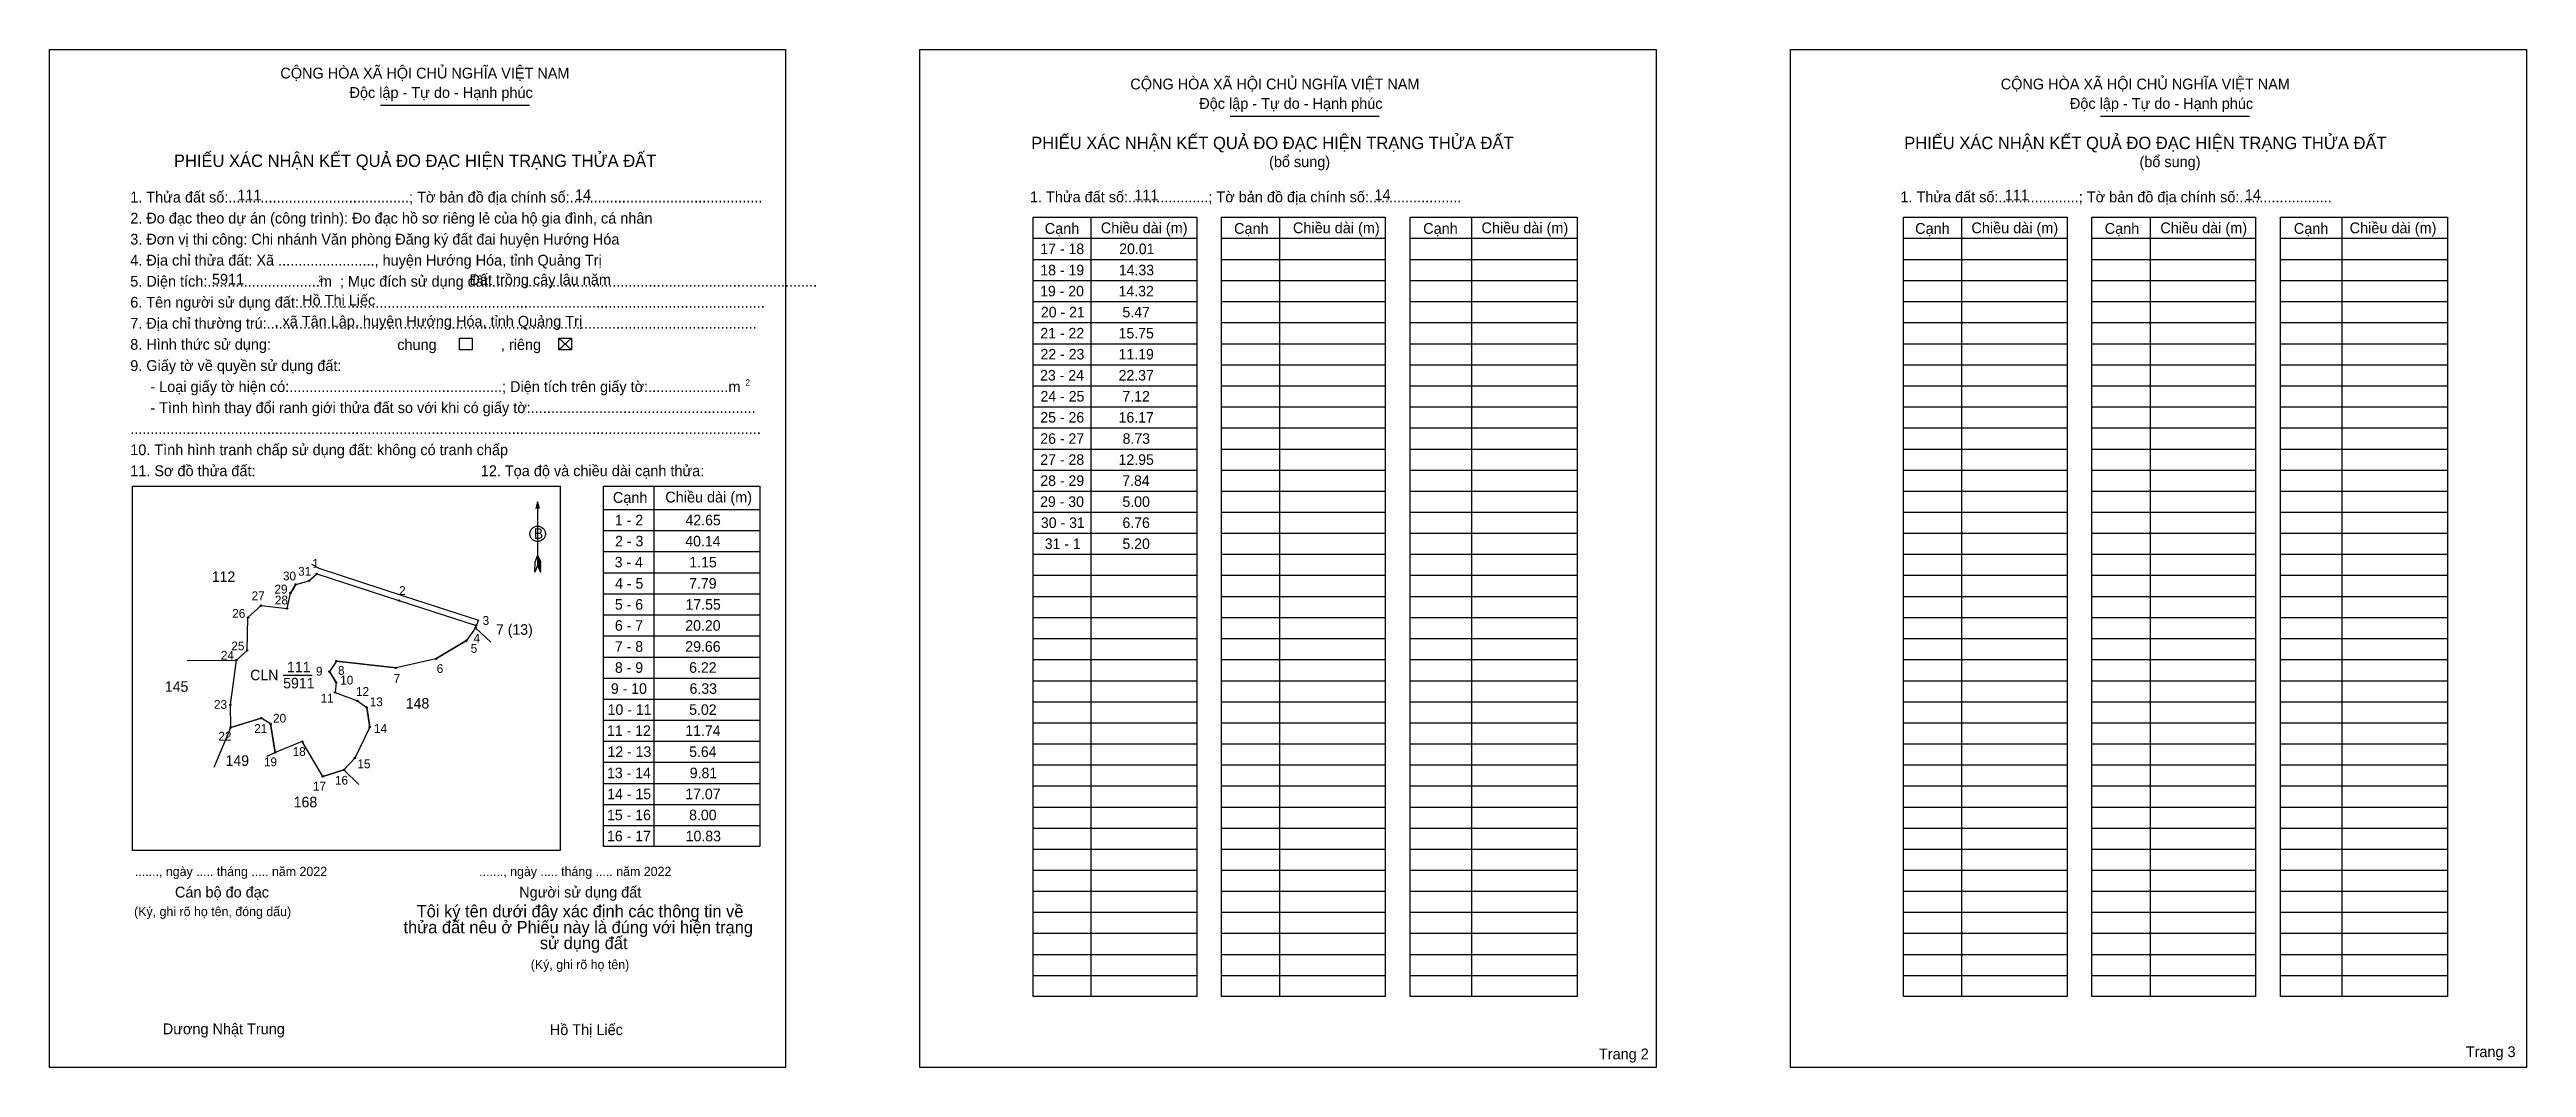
# Model space of a CAD drawing. Extents: x 548785 to 550010, y 1836622 to 1837126.
import ezdxf

# ---------------------------------------------------------------- set-up
doc = ezdxf.new("R2010")
doc.units = 0
for name, color, linetype in [('Level 1', 7, 'Continuous'), ('Level 10', 7, 'Continuous'), ('Level 11', 7, 'Continuous'), ('Level 13', 7, 'Continuous'), ('Level 2', 7, 'Continuous'), ('Level 25', 7, 'Continuous'), ('Level 27', 7, 'Continuous'), ('Level 36', 7, 'Continuous'), ('Level 48', 7, 'Continuous'), ('Level 50', 7, 'Continuous'), ('Level 52', 7, 'Continuous'), ('Level 55', 7, 'Continuous'), ('Level 6', 7, 'Continuous'), ('Level 9', 7, 'Continuous')]:
    doc.layers.add(name, color=color, linetype=linetype)

msp = doc.modelspace()

# ---------------------------------------------------------------- linework, layer by layer
at = {"layer": 'Level 1'}
for p, q in [((548785, 1837125.7), (548785, 1837125.7)), ((549215.3, 1837125.7), (549215.3, 1837125.7)), ((548948.6, 1837098.2), (549022.2, 1837098.2)), ((549368.7, 1837092.8), (549442.3, 1837092.8)), ((549799, 1837092.8), (549872.6, 1837092.8)), ((549299.8, 1837042.8), (549299.8, 1836657.5)), ((549393, 1837042.8), (549393, 1836657.5)), ((549488, 1837042.8), (549488, 1836657.5)), ((549730.2, 1837042.8), (549730.2, 1836657.5)), ((549823.4, 1837042.8), (549823.4, 1836657.5)), ((549918.3, 1837042.8), (549918.3, 1836657.5)), ((549271.2, 1837032.4), (549352.1, 1837032.4)), ((549364.4, 1837032.4), (549445.3, 1837032.4)), ((549457.6, 1837032.4), (549540.2, 1837032.4)), ((549701.5, 1837032.4), (549782.4, 1837032.4)), ((549794.7, 1837032.4), (549875.6, 1837032.4)), ((549887.9, 1837032.4), (549970.5, 1837032.4)), ((549271.2, 1837022), (549352.1, 1837022)), ((549271.2, 1837011.5), (549352.1, 1837011.5)), ((549364.4, 1837022), (549445.3, 1837022)), ((549364.4, 1837011.5), (549445.3, 1837011.5)), ((549457.6, 1837022), (549540.2, 1837022)), ((549457.6, 1837011.5), (549540.2, 1837011.5)), ((549701.5, 1837022), (549782.4, 1837022)), ((549701.5, 1837011.5), (549782.4, 1837011.5)), ((549794.7, 1837022), (549875.6, 1837022)), ((549794.7, 1837011.5), (549875.6, 1837011.5)), ((549887.9, 1837022), (549970.5, 1837022)), ((549887.9, 1837011.5), (549970.5, 1837011.5)), ((549271.2, 1837001.1), (549352.1, 1837001.1)), ((549364.4, 1837001.1), (549445.3, 1837001.1)), ((549457.6, 1837001.1), (549540.2, 1837001.1)), ((549701.5, 1837001.1), (549782.4, 1837001.1)), ((549794.7, 1837001.1), (549875.6, 1837001.1)), ((549887.9, 1837001.1), (549970.5, 1837001.1)), ((549271.2, 1836990.7), (549352.1, 1836990.7)), ((549364.4, 1836990.7), (549445.3, 1836990.7)), ((549457.6, 1836990.7), (549540.2, 1836990.7)), ((549701.5, 1836990.7), (549782.4, 1836990.7)), ((549794.7, 1836990.7), (549875.6, 1836990.7)), ((549887.9, 1836990.7), (549970.5, 1836990.7)), ((549036.8, 1836983), (549043, 1836977.2)), ((549036.8, 1836977.2), (549043, 1836983)), ((549271.2, 1836980.3), (549352.1, 1836980.3)), ((549364.4, 1836980.3), (549445.3, 1836980.3)), ((549457.6, 1836980.3), (549540.2, 1836980.3)), ((549701.5, 1836980.3), (549782.4, 1836980.3)), ((549794.7, 1836980.3), (549875.6, 1836980.3)), ((549887.9, 1836980.3), (549970.5, 1836980.3)), ((549271.2, 1836969.9), (549352.1, 1836969.9)), ((549364.4, 1836969.9), (549445.3, 1836969.9)), ((549457.6, 1836969.9), (549540.2, 1836969.9)), ((549701.5, 1836969.9), (549782.4, 1836969.9)), ((549794.7, 1836969.9), (549875.6, 1836969.9)), ((549887.9, 1836969.9), (549970.5, 1836969.9)), ((549271.2, 1836959.5), (549352.1, 1836959.5)), ((549271.2, 1836949.1), (549352.1, 1836949.1)), ((549364.4, 1836959.5), (549445.3, 1836959.5)), ((549364.4, 1836949.1), (549445.3, 1836949.1)), ((549457.6, 1836959.5), (549540.2, 1836959.5)), ((549457.6, 1836949.1), (549540.2, 1836949.1)), ((549701.5, 1836959.5), (549782.4, 1836959.5)), ((549701.5, 1836949.1), (549782.4, 1836949.1)), ((549794.7, 1836959.5), (549875.6, 1836959.5)), ((549794.7, 1836949.1), (549875.6, 1836949.1)), ((549887.9, 1836959.5), (549970.5, 1836959.5)), ((549887.9, 1836949.1), (549970.5, 1836949.1)), ((549271.2, 1836938.7), (549352.1, 1836938.7)), ((549364.4, 1836938.7), (549445.3, 1836938.7)), ((549457.6, 1836938.7), (549540.2, 1836938.7)), ((549701.5, 1836938.7), (549782.4, 1836938.7)), ((549794.7, 1836938.7), (549875.6, 1836938.7)), ((549887.9, 1836938.7), (549970.5, 1836938.7)), ((549271.2, 1836928.2), (549352.1, 1836928.2)), ((549364.4, 1836928.2), (549445.3, 1836928.2)), ((549457.6, 1836928.2), (549540.2, 1836928.2)), ((549701.5, 1836928.2), (549782.4, 1836928.2)), ((549794.7, 1836928.2), (549875.6, 1836928.2)), ((549887.9, 1836928.2), (549970.5, 1836928.2)), ((549271.2, 1836917.8), (549352.1, 1836917.8)), ((549364.4, 1836917.8), (549445.3, 1836917.8)), ((549457.6, 1836917.8), (549540.2, 1836917.8)), ((549701.5, 1836917.8), (549782.4, 1836917.8)), ((549794.7, 1836917.8), (549875.6, 1836917.8)), ((549887.9, 1836917.8), (549970.5, 1836917.8)), ((548826, 1836909.9), (548826, 1836909.9)), ((549026.3, 1836902.1), (549026.3, 1836870.6)), ((549083.8, 1836909.9), (549083.8, 1836731.7)), ((549271.2, 1836907.4), (549352.1, 1836907.4)), ((549364.4, 1836907.4), (549445.3, 1836907.4)), ((549457.6, 1836907.4), (549540.2, 1836907.4)), ((549701.5, 1836907.4), (549782.4, 1836907.4)), ((549794.7, 1836907.4), (549875.6, 1836907.4)), ((549887.9, 1836907.4), (549970.5, 1836907.4)), ((549058.9, 1836898.3), (549136.1, 1836898.3)), ((549058.9, 1836887.9), (549136.1, 1836887.9)), ((549271.2, 1836897), (549352.1, 1836897)), ((549364.4, 1836897), (549445.3, 1836897)), ((549457.6, 1836897), (549540.2, 1836897)), ((549701.5, 1836897), (549782.4, 1836897)), ((549794.7, 1836897), (549875.6, 1836897)), ((549887.9, 1836897), (549970.5, 1836897)), ((549026.3, 1836875.8), (549025, 1836872.6)), ((549026.3, 1836875.8), (549027.7, 1836872.6)), ((549026.3, 1836875.3), (549027.7, 1836872.1)), ((549058.9, 1836877.5), (549136.1, 1836877.5)), ((549271.2, 1836886.6), (549352.1, 1836886.6)), ((549271.2, 1836876.2), (549352.1, 1836876.2)), ((549364.4, 1836886.6), (549445.3, 1836886.6)), ((549364.4, 1836876.2), (549445.3, 1836876.2)), ((549457.6, 1836886.6), (549540.2, 1836886.6)), ((549457.6, 1836876.2), (549540.2, 1836876.2)), ((549701.5, 1836886.6), (549782.4, 1836886.6)), ((549701.5, 1836876.2), (549782.4, 1836876.2)), ((549794.7, 1836886.6), (549875.6, 1836886.6)), ((549794.7, 1836876.2), (549875.6, 1836876.2)), ((549887.9, 1836886.6), (549970.5, 1836886.6)), ((549887.9, 1836876.2), (549970.5, 1836876.2)), ((549024.9, 1836867.4), (549025, 1836872.6)), ((549026.3, 1836870.6), (549024.9, 1836867.4)), ((549026.3, 1836874.9), (549027.7, 1836871.7)), ((549026.3, 1836874.4), (549027.7, 1836871.2)), ((549026.3, 1836874), (549027.7, 1836870.7)), ((549026.3, 1836873.5), (549027.7, 1836870.3)), ((549026.3, 1836873.1), (549027.7, 1836869.8)), ((549026.3, 1836872.6), (549027.7, 1836869.3)), ((549026.3, 1836872.2), (549027.7, 1836868.9)), ((549026.3, 1836871.7), (549027.7, 1836868.4)), ((549026.3, 1836871.3), (549027.7, 1836867.9)), ((549026.3, 1836870.6), (549027.7, 1836867.4)), ((549027.7, 1836867.4), (549027.7, 1836872.6)), ((549058.9, 1836867.1), (549136.1, 1836867.1)), ((549271.2, 1836865.8), (549352.1, 1836865.8)), ((549364.4, 1836865.8), (549445.3, 1836865.8)), ((549457.6, 1836865.8), (549540.2, 1836865.8)), ((549701.5, 1836865.8), (549782.4, 1836865.8)), ((549794.7, 1836865.8), (549875.6, 1836865.8)), ((549887.9, 1836865.8), (549970.5, 1836865.8)), ((549058.9, 1836856.6), (549136.1, 1836856.6)), ((549271.2, 1836855.4), (549352.1, 1836855.4)), ((549364.4, 1836855.4), (549445.3, 1836855.4)), ((549457.6, 1836855.4), (549540.2, 1836855.4)), ((549701.5, 1836855.4), (549782.4, 1836855.4)), ((549794.7, 1836855.4), (549875.6, 1836855.4)), ((549887.9, 1836855.4), (549970.5, 1836855.4)), ((549058.9, 1836846.2), (549136.1, 1836846.2)), ((549271.2, 1836845), (549352.1, 1836845)), ((549364.4, 1836845), (549445.3, 1836845)), ((549457.6, 1836845), (549540.2, 1836845)), ((549701.5, 1836845), (549782.4, 1836845)), ((549794.7, 1836845), (549875.6, 1836845)), ((549887.9, 1836845), (549970.5, 1836845)), ((549058.9, 1836835.8), (549136.1, 1836835.8)), ((549271.2, 1836834.5), (549352.1, 1836834.5)), ((549364.4, 1836834.5), (549445.3, 1836834.5)), ((549457.6, 1836834.5), (549540.2, 1836834.5)), ((549701.5, 1836834.5), (549782.4, 1836834.5)), ((549794.7, 1836834.5), (549875.6, 1836834.5)), ((549887.9, 1836834.5), (549970.5, 1836834.5)), ((549058.9, 1836825.4), (549136.1, 1836825.4)), ((549058.9, 1836815), (549136.1, 1836815)), ((549271.2, 1836824.1), (549352.1, 1836824.1)), ((549364.4, 1836824.1), (549445.3, 1836824.1)), ((549457.6, 1836824.1), (549540.2, 1836824.1)), ((549701.5, 1836824.1), (549782.4, 1836824.1)), ((549794.7, 1836824.1), (549875.6, 1836824.1)), ((549887.9, 1836824.1), (549970.5, 1836824.1)), ((549058.9, 1836804.6), (549136.1, 1836804.6)), ((549271.2, 1836813.7), (549352.1, 1836813.7)), ((549271.2, 1836803.3), (549352.1, 1836803.3)), ((549364.4, 1836813.7), (549445.3, 1836813.7)), ((549364.4, 1836803.3), (549445.3, 1836803.3)), ((549457.6, 1836813.7), (549540.2, 1836813.7)), ((549457.6, 1836803.3), (549540.2, 1836803.3)), ((549701.5, 1836813.7), (549782.4, 1836813.7)), ((549701.5, 1836803.3), (549782.4, 1836803.3)), ((549794.7, 1836813.7), (549875.6, 1836813.7)), ((549794.7, 1836803.3), (549875.6, 1836803.3)), ((549887.9, 1836813.7), (549970.5, 1836813.7)), ((549887.9, 1836803.3), (549970.5, 1836803.3)), ((549058.9, 1836794.2), (549136.1, 1836794.2)), ((549271.2, 1836792.9), (549352.1, 1836792.9)), ((549364.4, 1836792.9), (549445.3, 1836792.9)), ((549457.6, 1836792.9), (549540.2, 1836792.9)), ((549701.5, 1836792.9), (549782.4, 1836792.9)), ((549794.7, 1836792.9), (549875.6, 1836792.9)), ((549887.9, 1836792.9), (549970.5, 1836792.9)), ((549058.9, 1836783.8), (549136.1, 1836783.8)), ((549271.2, 1836782.5), (549352.1, 1836782.5)), ((549364.4, 1836782.5), (549445.3, 1836782.5)), ((549457.6, 1836782.5), (549540.2, 1836782.5)), ((549701.5, 1836782.5), (549782.4, 1836782.5)), ((549794.7, 1836782.5), (549875.6, 1836782.5)), ((549887.9, 1836782.5), (549970.5, 1836782.5)), ((549058.9, 1836773.4), (549136.1, 1836773.4)), ((549271.2, 1836772.1), (549352.1, 1836772.1)), ((549364.4, 1836772.1), (549445.3, 1836772.1)), ((549457.6, 1836772.1), (549540.2, 1836772.1)), ((549701.5, 1836772.1), (549782.4, 1836772.1)), ((549794.7, 1836772.1), (549875.6, 1836772.1)), ((549887.9, 1836772.1), (549970.5, 1836772.1)), ((549058.9, 1836762.9), (549136.1, 1836762.9)), ((549271.2, 1836761.7), (549352.1, 1836761.7)), ((549364.4, 1836761.7), (549445.3, 1836761.7)), ((549457.6, 1836761.7), (549540.2, 1836761.7)), ((549701.5, 1836761.7), (549782.4, 1836761.7)), ((549794.7, 1836761.7), (549875.6, 1836761.7)), ((549887.9, 1836761.7), (549970.5, 1836761.7)), ((549058.9, 1836752.5), (549136.1, 1836752.5)), ((549058.9, 1836742.1), (549136.1, 1836742.1)), ((549271.2, 1836751.2), (549352.1, 1836751.2)), ((549271.2, 1836740.8), (549352.1, 1836740.8)), ((549364.4, 1836751.2), (549445.3, 1836751.2)), ((549364.4, 1836740.8), (549445.3, 1836740.8)), ((549457.6, 1836751.2), (549540.2, 1836751.2)), ((549457.6, 1836740.8), (549540.2, 1836740.8)), ((549701.5, 1836751.2), (549782.4, 1836751.2)), ((549701.5, 1836740.8), (549782.4, 1836740.8)), ((549794.7, 1836751.2), (549875.6, 1836751.2)), ((549794.7, 1836740.8), (549875.6, 1836740.8)), ((549887.9, 1836751.2), (549970.5, 1836751.2)), ((549887.9, 1836740.8), (549970.5, 1836740.8)), ((549037.5, 1836729.7), (549037.5, 1836729.7)), ((549271.2, 1836730.4), (549352.1, 1836730.4)), ((549364.4, 1836730.4), (549445.3, 1836730.4)), ((549457.6, 1836730.4), (549540.2, 1836730.4)), ((549701.5, 1836730.4), (549782.4, 1836730.4)), ((549794.7, 1836730.4), (549875.6, 1836730.4)), ((549887.9, 1836730.4), (549970.5, 1836730.4)), ((549271.2, 1836720), (549352.1, 1836720)), ((549364.4, 1836720), (549445.3, 1836720)), ((549457.6, 1836720), (549540.2, 1836720)), ((549701.5, 1836720), (549782.4, 1836720)), ((549794.7, 1836720), (549875.6, 1836720)), ((549887.9, 1836720), (549970.5, 1836720)), ((549271.2, 1836709.6), (549352.1, 1836709.6)), ((549364.4, 1836709.6), (549445.3, 1836709.6)), ((549457.6, 1836709.6), (549540.2, 1836709.6)), ((549701.5, 1836709.6), (549782.4, 1836709.6)), ((549794.7, 1836709.6), (549875.6, 1836709.6)), ((549887.9, 1836709.6), (549970.5, 1836709.6)), ((549271.2, 1836699.2), (549352.1, 1836699.2)), ((549364.4, 1836699.2), (549445.3, 1836699.2)), ((549457.6, 1836699.2), (549540.2, 1836699.2)), ((549701.5, 1836699.2), (549782.4, 1836699.2)), ((549794.7, 1836699.2), (549875.6, 1836699.2)), ((549887.9, 1836699.2), (549970.5, 1836699.2)), ((549271.2, 1836688.8), (549352.1, 1836688.8)), ((549364.4, 1836688.8), (549445.3, 1836688.8)), ((549457.6, 1836688.8), (549540.2, 1836688.8)), ((549701.5, 1836688.8), (549782.4, 1836688.8)), ((549794.7, 1836688.8), (549875.6, 1836688.8)), ((549887.9, 1836688.8), (549970.5, 1836688.8)), ((549271.2, 1836678.4), (549352.1, 1836678.4)), ((549271.2, 1836668), (549352.1, 1836668)), ((549364.4, 1836678.4), (549445.3, 1836678.4)), ((549364.4, 1836668), (549445.3, 1836668)), ((549457.6, 1836678.4), (549540.2, 1836678.4)), ((549457.6, 1836668), (549540.2, 1836668)), ((549701.5, 1836678.4), (549782.4, 1836678.4)), ((549701.5, 1836668), (549782.4, 1836668)), ((549794.7, 1836678.4), (549875.6, 1836678.4)), ((549794.7, 1836668), (549875.6, 1836668)), ((549887.9, 1836678.4), (549970.5, 1836678.4)), ((549887.9, 1836668), (549970.5, 1836668)), ((549148.8, 1836622.5), (549148.8, 1836622.5)), ((549579.2, 1836622.5), (549579.2, 1836622.5))]:
    msp.add_line(p, q, dxfattribs=at)
for points in [[(549271.2, 1837042.8), (549352.1, 1837042.8), (549352.1, 1836657.5), (549271.2, 1836657.5)], [(549364.4, 1837042.8), (549445.3, 1837042.8), (549445.3, 1836657.5), (549364.4, 1836657.5)], [(549457.6, 1837042.8), (549540.2, 1837042.8), (549540.2, 1836657.5), (549457.6, 1836657.5)], [(549701.5, 1837042.8), (549782.4, 1837042.8), (549782.4, 1836657.5), (549701.5, 1836657.5)], [(549794.7, 1837042.8), (549875.6, 1837042.8), (549875.6, 1836657.5), (549794.7, 1836657.5)], [(549887.9, 1837042.8), (549970.5, 1837042.8), (549970.5, 1836657.5), (549887.9, 1836657.5)], [(548826, 1836909.9), (549037.5, 1836909.9), (549037.5, 1836729.7), (548826, 1836729.7)], [(549058.9, 1836909.9), (549136.1, 1836909.9), (549136.1, 1836731.7), (549058.9, 1836731.7)]]:
    msp.add_lwpolyline(points, close=True, dxfattribs=at)
msp.add_lwpolyline([(549027.2, 1836898.7), (549026.3, 1836902.1), (549025.4, 1836898.7)], dxfattribs=at)
msp.add_circle((549026.3, 1836886.3), 3.84, dxfattribs=at)
at = {"layer": 'Level 10'}
msp.add_lwpolyline([(548889.7, 1836795.2), (548874.6, 1836790.5), (548874.4, 1836801.7), (548877.4, 1836823.9), (548882.7, 1836828.7), (548883.1, 1836844.9), (548889.6, 1836850.8), (548902.4, 1836849.4), (548904.1, 1836857), (548906.7, 1836861.3), (548913.2, 1836863.1), (548917.1, 1836866.5), (548957.7, 1836853.3), (548995.9, 1836841), (548995.6, 1836839.8), (548991.1, 1836833.5), (548976, 1836824.5), (548956.3, 1836820), (548926.8, 1836823.4), (548923.4, 1836818.2), (548926.7, 1836812.8), (548926.2, 1836807.9), (548937.2, 1836803.7), (548941.8, 1836800.5), (548943.3, 1836790.8), (548935.9, 1836775.4), (548930.5, 1836769.6), (548920.1, 1836766.4), (548909.9, 1836783.6), (548896.6, 1836778.2), (548894.3, 1836792.3)], close=True, dxfattribs=at)
at = {"layer": 'Level 11'}
for centre in [(548913.2, 1836863.1), (548917.1, 1836866.5), (548889.6, 1836850.8), (548904.1, 1836857), (548906.7, 1836861.3), (548957.7, 1836853.3), (548883.1, 1836844.9), (548902.4, 1836849.4), (548995.6, 1836839.8), (548995.9, 1836841), (548882.7, 1836828.7), (548991.1, 1836833.5), (548877.4, 1836823.9), (548923.4, 1836818.2), (548926.8, 1836823.4), (548956.3, 1836820), (548976, 1836824.5), (548874.4, 1836801.7), (548926.2, 1836807.9), (548926.7, 1836812.8), (548937.2, 1836803.7), (548874.6, 1836790.5), (548889.7, 1836795.2), (548889.7, 1836795.2), (548894.3, 1836792.3), (548941.8, 1836800.5), (548943.3, 1836790.8), (548896.6, 1836778.2), (548909.9, 1836783.6), (548920.1, 1836766.4), (548930.5, 1836769.6), (548935.9, 1836775.4)]:
    msp.add_circle(centre, 0.347, dxfattribs=at)
at = {"layer": 'Level 2'}
for points in [[(548785, 1837125.7), (549148.8, 1837125.7), (549148.8, 1836622.5), (548785, 1836622.5)], [(549215.3, 1837125.7), (549579.2, 1837125.7), (549579.2, 1836622.5), (549215.3, 1836622.5)], [(549645.7, 1837125.7), (550009.5, 1837125.7), (550009.5, 1836622.5), (549645.7, 1836622.5)]]:
    msp.add_lwpolyline(points, close=True, dxfattribs=at)
at = {"layer": 'Level 25'}
for p, q in [((548906.7, 1836861.3), (548904.1, 1836857)), ((548882.7, 1836828.7), (548877.4, 1836823.9)), ((548976, 1836824.5), (548991.1, 1836833.5)), ((548926.7, 1836812.8), (548923.4, 1836818.2)), ((548926.8, 1836823.4), (548956.3, 1836820)), ((548874.6, 1836790.5), (548889.7, 1836795.2)), ((548894.3, 1836792.3), (548896.6, 1836778.2)), ((548943.3, 1836790.8), (548941.8, 1836800.5)), ((548920.1, 1836766.4), (548930.5, 1836769.6))]:
    msp.add_line(p, q, dxfattribs=at)
at = {"layer": 'Level 27'}
for p, q in [((548995.6, 1836839.8), (549003.1, 1836832.7)), ((548930.5, 1836769.6), (548937.9, 1836762.3))]:
    msp.add_line(p, q, dxfattribs=at)
at = {"layer": 'Level 50'}
for points in [[(548987.6, 1836983), (548993.9, 1836983), (548993.9, 1836977.2), (548987.6, 1836977.2)], [(549036.8, 1836983), (549043, 1836983), (549043, 1836977.2), (549036.8, 1836977.2)]]:
    msp.add_lwpolyline(points, close=True, dxfattribs=at)
at = {"layer": 'Level 9'}
for p, q in [((548914.5, 1836871.3), (548918.2, 1836869.4)), ((548918.2, 1836869.4), (548959.8, 1836855.7)), ((548959.8, 1836855.7), (548997.1, 1836843.7)), ((548997.1, 1836843.7), (548995.9, 1836841)), ((548853, 1836823.7), (548877.4, 1836823.9)), ((548900.5, 1836816.5), (548914.9, 1836816.5)), ((548866.4, 1836770.9), (548874.6, 1836790.5)), ((548892.4, 1836776.4), (548896.6, 1836778.2))]:
    msp.add_line(p, q, dxfattribs=at)

# ---------------------------------------------------------------- texts
at = {"layer": 'Level 1'}
for s, height, p in [('CỘNG HÒA XÃ HỘI CHỦ NGHĨA VIỆT NAM', 5.344, (548899.1, 1837111.4)), ('CỘNG HÒA XÃ HỘI CHỦ NGHĨA VIỆT NAM', 5.344, (549319.3, 1837106)), ('CỘNG HÒA XÃ HỘI CHỦ NGHĨA VIỆT NAM', 5.344, (549749.6, 1837106)), ('Độc lập - Tự do - Hạnh phúc', 5.344, (548933.3, 1837101.8)), ('Độc lập - Tự do - Hạnh phúc', 5.344, (549353.4, 1837096.4)), ('Độc lập - Tự do - Hạnh phúc', 5.344, (549783.8, 1837096.4)), ('PHIẾU XÁC NHẬN KẾT QUẢ ĐO ĐẠC HIỆN TRẠNG THỬA ĐẤT', 6.109, (549270.3, 1837076.5)), ('PHIẾU XÁC NHẬN KẾT QUẢ ĐO ĐẠC HIỆN TRẠNG THỬA ĐẤT', 6.109, (549701.9, 1837076.5)), ('PHIẾU XÁC NHẬN KẾT QUẢ ĐO ĐẠC HIỆN TRẠNG THỬA ĐẤT', 6.109, (548846.5, 1837067.7)), ('(bổ sung)', 5.34, (549387.9, 1837067.6)), ('(bổ sung)', 5.34, (549818.2, 1837067.6)), ('1. Thửa đất số:.............................................; Tờ bản đồ địa chính số:................................................', 5.3444, (548824.9, 1837050.1)), ('1. Thửa đất số:....................; Tờ bản đồ địa chính số:.......................', 5.344, (549269.7, 1837050.2)), ('1. Thửa đất số:....................; Tờ bản đồ địa chính số:.......................', 5.344, (549700, 1837050.2)), ('3. Đơn vị thi công: Chi nhánh Văn phòng Đăng ký đất đai huyện Hướng Hóa', 5.344, (548824.9, 1837029.3)), ('2. Đo đạc theo dự án (công trình): Đo đạc hồ sơ riêng lẻ của hộ gia đình, cá nhân', 5.344, (548824.9, 1837039.7)), ('Cạnh', 5.34, (549277, 1837034.6)), ('Chiều dài (m)', 5.344, (549304.7, 1837034.9)), ('Cạnh', 5.34, (549370.6, 1837034.6)), ('Chiều dài (m)', 5.344, (549399.7, 1837034.9)), ('Cạnh', 5.34, (549464.1, 1837034.6)), ('Chiều dài (m)', 5.344, (549492.9, 1837034.9)), ('Cạnh', 5.34, (549707.3, 1837034.6)), ('Chiều dài (m)', 5.344, (549735.1, 1837034.9)), ('Cạnh', 5.34, (549801, 1837034.6)), ('Chiều dài (m)', 5.344, (549828.5, 1837034.9)), ('Cạnh', 5.34, (549894.5, 1837034.6)), ('Chiều dài (m)', 5.344, (549922.1, 1837034.9)), ('4. Địa chỉ thửa đất: Xã ........................, huyện Hướng Hóa, tỉnh Quảng Trị', 5.344, (548824.9, 1837018.9)), ('5. Diện tích:............................m  ; Mục đích sử dụng đất:.................................................................................', 5.3444, (548824.9, 1837008.5)), ('2', 3.05, (548917.9, 1837010.9)), ('6. Tên người sử dụng đất:....................................................................................................................', 5.3444, (548824.9, 1836998.1)), ('7. Địa chỉ thường trú:..........................................................................................................................', 5.3444, (548824.9, 1836987.7)), ('chung                , riêng', 5.344, (548956.9, 1836977.2)), ('9. Giấy tờ về quyền sử dụng đất:', 5.344, (548824.9, 1836966.8)), ('     - Loại giấy tờ hiện có:.....................................................; Diện tích trên giấy tờ:....................m', 5.3444, (548824.9, 1836956.4)), ('2', 3.05, (549129, 1836959.6)), ('     - Tình hình thay đổi ranh giới thửa đất so với khi có giấy tờ:........................................................', 5.3444, (548824.9, 1836946)), ('.............................................................................................................................................................', 5.3444, (548824.9, 1836935.6)), ('10. Tình hình tranh chấp sử dụng đất: không có tranh chấp', 5.344, (548824.9, 1836925.2)), ('11. Sơ đồ thửa đất:', 5.344, (548824.9, 1836914.8)), ('12. Tọa độ và chiều dài cạnh thửa:', 5.344, (548998.2, 1836914.8)), ('Cạnh', 5.34, (549063.5, 1836901.6)), ('Chiều dài (m)', 5.344, (549089.4, 1836901.8)), ('B', 5.21, (549024.4, 1836883.8)), ('......., ngày ..... tháng ..... năm 2022', 4.581, (548827.2, 1836717.1)), ('......., ngày ..... tháng ..... năm 2022', 4.581, (548997.4, 1836717.1)), ('Cán bộ đo đạc', 5.344, (548847, 1836706.5)), ('Người sử dụng đất', 5.344, (549017.2, 1836706.5)), ('(Ký, ghi rõ họ tên, đóng dấu)', 4.581, (548826.8, 1836697.3)), ('thửa đất nêu ở Phiếu này là đúng với hiện trạng', 6.073, (548960, 1836688.8)), ('Tôi ký tên dưới đây xác định các thông tin về', 6.073, (548966.5, 1836696.7)), ('sử dụng đất', 6.073, (549027.4, 1836681)), ('(Ký, ghi rõ họ tên)', 4.581, (549022.9, 1836671.1)), ('Dương Nhật Trung', 5.344, (548841, 1836638.9)), ('Trang 2', 5.34, (549551, 1836626.5)), ('Trang 3', 5.34, (549979.5, 1836627.6))]:
    msp.add_text(s, height=height, dxfattribs=at).set_placement(p)
at = {"layer": 'Level 13'}
for s, p in [('CLN', (548884.2, 1836813.9)), ('5911', (548900.5, 1836809.9)), ('111', (548902.4, 1836817.9))]:
    msp.add_text(s, height=5.21, dxfattribs=at).set_placement(p)
at = {"layer": 'Level 36'}
for s, p in [('112', (548865.2, 1836862.5)), ('7 (13)', (549005.7, 1836836.4)), ('145', (548842, 1836808.2)), ('148', (548961.1, 1836799.9)), ('149', (548872, 1836771.6)), ('168', (548905.7, 1836751.1))]:
    msp.add_text(s, height=5.21, dxfattribs=at).set_placement(p)
at = {"layer": 'Level 48'}
msp.add_text('8. Hình thức sử dụng:', height=5.345, dxfattribs=at).set_placement((548824.9, 1836977.3))
at = {"layer": 'Level 52'}
for s, p in [('17 - 18', (549274.8, 1837024.6)), ('20.01', (549313.8, 1837024.6)), ('18 - 19', (549274.8, 1837014.1)), ('14.33', (549313.6, 1837014.1)), ('19 - 20', (549274.7, 1837003.7)), ('20 - 21', (549275.1, 1836993.3)), ('14.32', (549313.5, 1837003.7)), ('5.47', (549315.4, 1836993.3)), ('21 - 22', (549274.8, 1836982.9)), ('15.75', (549313.5, 1836982.9)), ('22 - 23', (549274.9, 1836972.5)), ('11.19', (549313.5, 1836972.5)), ('23 - 24', (549274.7, 1836962.1)), ('22.37', (549313.5, 1836962.1)), ('24 - 25', (549274.9, 1836951.7)), ('7.12', (549315.4, 1836951.7)), ('25 - 26', (549274.8, 1836941.3)), ('16.17', (549313.5, 1836941.3)), ('26 - 27', (549274.8, 1836930.8)), ('27 - 28', (549274.8, 1836920.4)), ('12.95', (549313.5, 1836920.4)), ('8.73', (549315.5, 1836930.8)), ('28 - 29', (549274.8, 1836910)), ('7.84', (549315.3, 1836910)), ('29 - 30', (549274.7, 1836899.6)), ('5.00', (549315.4, 1836899.6)), ('1 - 2', (549064.5, 1836890.5)), ('42.65', (549099.4, 1836890.5)), ('30 - 31', (549275.1, 1836889.2)), ('6.76', (549315.4, 1836889.2)), ('2 - 3', (549064.6, 1836880.1)), ('40.14', (549099.3, 1836880.1)), ('31 - 1', (549277, 1836878.8)), ('5.20', (549315.4, 1836878.8)), ('3 - 4', (549064.4, 1836869.7)), ('4 - 5', (549064.6, 1836859.2)), ('7.79', (549101.2, 1836859.2)), ('1.15', (549101.3, 1836869.7)), ('5 - 6', (549064.5, 1836848.8)), ('17.55', (549099.4, 1836848.8)), ('6 - 7', (549064.5, 1836838.4)), ('20.20', (549099.3, 1836838.4)), ('7 - 8', (549064.5, 1836828)), ('29.66', (549099.3, 1836828)), ('8 - 9', (549064.5, 1836817.6)), ('6.22', (549101.2, 1836817.6)), ('10 - 11', (549060.9, 1836796.8)), ('9 - 10', (549062.5, 1836807.2)), ('5.02', (549101.2, 1836796.8)), ('6.33', (549101.4, 1836807.2)), ('11 - 12', (549060.6, 1836786.4)), ('11.74', (549099.3, 1836786.4)), ('12 - 13', (549060.8, 1836776)), ('5.64', (549101.2, 1836776)), ('13 - 14', (549060.6, 1836765.5)), ('9.81', (549101.5, 1836765.5)), ('14 - 15', (549060.7, 1836755.1)), ('17.07', (549099.3, 1836755.1)), ('15 - 16', (549060.6, 1836744.7)), ('8.00', (549101.2, 1836744.7)), ('16 - 17', (549060.6, 1836734.3)), ('10.83', (549099.5, 1836734.3))]:
    msp.add_text(s, height=5.21, dxfattribs=at).set_placement(p)
at = {"layer": 'Level 55'}
for s, p in [('31', (548913.1, 1836863.1)), ('1', (548917.1, 1836866.5)), ('27', (548889.4, 1836850.8)), ('29', (548904, 1836857)), ('30', (548906.6, 1836861.3)), ('2', (548957.6, 1836853.3)), ('26', (548883, 1836844.9)), ('28', (548902.3, 1836849.4)), ('4', (548995.5, 1836839.8)), ('3', (548995.8, 1836841)), ('25', (548882.6, 1836828.7)), ('5', (548991, 1836833.5)), ('24', (548877.3, 1836823.9)), ('9', (548923.4, 1836818.2)), ('8', (548926.8, 1836823.4)), ('7', (548956.2, 1836820)), ('6', (548975.9, 1836824.5)), ('23', (548874.3, 1836801.7)), ('11', (548926.1, 1836807.9)), ('10', (548926.6, 1836812.8)), ('12', (548937.1, 1836803.7)), ('22', (548874.5, 1836790.5)), ('21', (548889.6, 1836795.2)), ('20', (548894.2, 1836792.3)), ('13', (548941.7, 1836800.5)), ('14', (548943.2, 1836790.8)), ('19', (548896.5, 1836778.2)), ('18', (548909.8, 1836783.6)), ('17', (548920, 1836766.4)), ('16', (548930.3, 1836769.6)), ('15', (548935.8, 1836775.4))]:
    msp.add_text(s, height=0.174, dxfattribs=at).set_placement(p)
at = {"layer": 'Level 6'}
for s, height, p in [('111', 5.34, (548877.9, 1837051.1)), ('14', 5.34, (549044.8, 1837051.2)), ('111', 5.34, (549321.3, 1837051.1)), ('14', 5.34, (549440, 1837051.2)), ('111', 5.34, (549751.6, 1837051.1)), ('14', 5.34, (549870.3, 1837051.2)), ('5911', 5.34, (548865.3, 1837009.5)), ('Đất trồng cây lâu năm', 5.345, (548992.6, 1837009.3)), ('Hồ Thị Liếc', 5.345, (548909.9, 1836999.1)), (', xã Tân Lập, huyện Hướng Hóa, tỉnh Quảng Trị', 5.345, (548896.2, 1836988.7)), ('Hồ Thị Liếc', 5.345, (549032.3, 1836638.5))]:
    msp.add_text(s, height=height, dxfattribs=at).set_placement(p)
at = {"layer": 'Level 9'}
for s, p in [('30', (548900.4, 1836863.3)), ('31', (548907.9, 1836865.6)), ('1', (548914.9, 1836869.5)), ('27', (548884.9, 1836853.5)), ('29', (548896.2, 1836856.8)), ('28', (548896.4, 1836851.4)), ('2', (548957.8, 1836856.1)), ('26', (548875.3, 1836844.8)), ('3', (548999.1, 1836841.3)), ('24', (548869.7, 1836824.1)), ('25', (548874.9, 1836828.7)), ('5', (548993.2, 1836827.5)), ('4', (548994.6, 1836832.5)), ('9', (548916.7, 1836816.2)), ('8', (548927.6, 1836816.6)), ('10', (548928.7, 1836811.8)), ('7', (548955.1, 1836812.6)), ('6', (548976.4, 1836817.5)), ('23', (548866.3, 1836799.8)), ('11', (548919, 1836802.9)), ('12', (548936.5, 1836806.2)), ('13', (548943.3, 1836801.1)), ('21', (548886.2, 1836787.9)), ('20', (548895.5, 1836793)), ('14', (548945.4, 1836787.9)), ('22', (548868.5, 1836784.1)), ('18', (548905.2, 1836776.5)), ('19', (548891, 1836771.4)), ('16', (548926.1, 1836762.3)), ('15', (548937.2, 1836770.4)), ('17', (548915.2, 1836759.4))]:
    msp.add_text(s, height=4.34, dxfattribs=at).set_placement(p)

doc.saveas('drawing.dxf')
